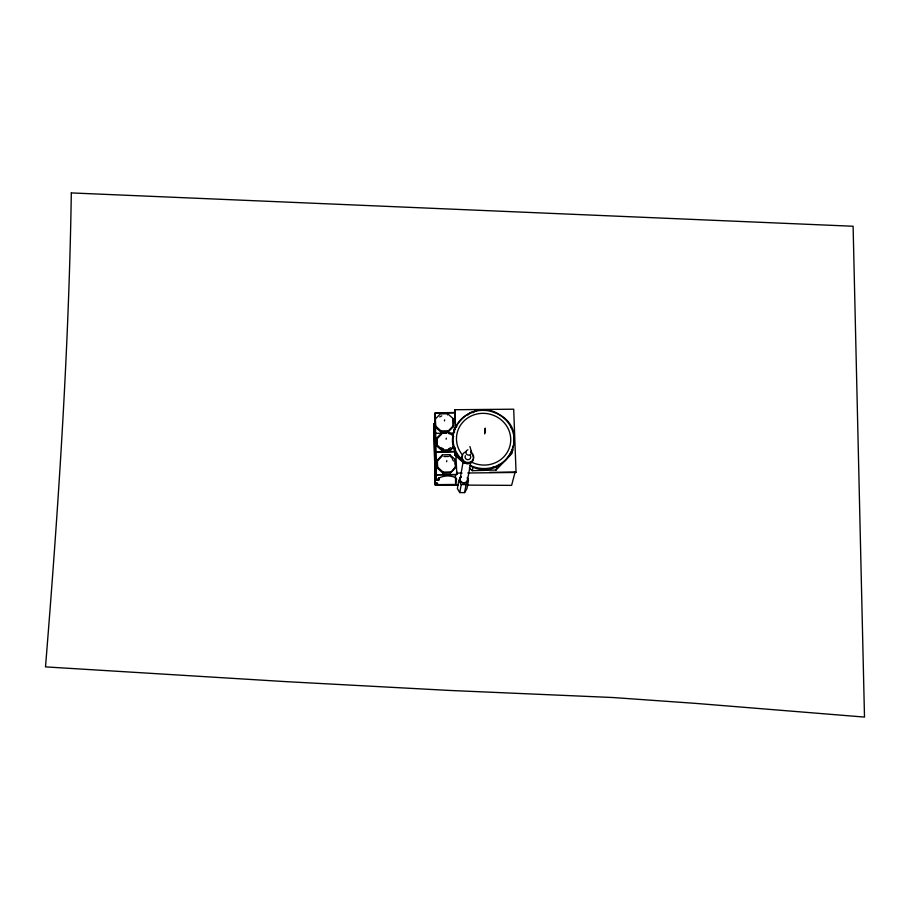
<?xml version="1.0" encoding="UTF-8"?>
<svg xmlns="http://www.w3.org/2000/svg" width="910" height="910" viewBox="0 0 910 910"><rect width="100%" height="100%" fill="white"/><g stroke="black" fill="none" stroke-linecap="round" stroke-linejoin="round"><path stroke-width="1.36" d="M469.901 446.537L471.437 451.701M435.344 419.055L435.515 427.29L440.952 432.136L448.3 431.909L453.248 426.767L453.43 425.584L453.078 418.532L447.652 413.709L440.303 413.925L435.344 419.055L435.515 427.29M435.674 432.716L436.39 474.872L456.854 474.611L456.752 471.642M454.022 446.571L449.881 450.882L442.51 451.11L437.062 446.253L436.732 439.155L436.88 437.994L441.862 432.819L449.233 432.603L453.772 436.641M454.92 451.451L435.833 452.134L454.863 451.815M437.062 446.253L436.88 437.994M440.952 432.136L441.1 430.965L435.662 426.119M437.221 461.211L437.369 460.085L442.374 454.875L449.767 454.647L455.239 459.527L455.398 467.786L450.416 473.018L443.022 473.245L437.551 468.354L437.221 461.211L442.214 456.001L442.374 454.875M441.862 432.819L441.703 433.99L436.732 439.155M458.378 484.655L435.219 484.916L433.82 423.889L435.219 484.916L457.855 485.053M435.253 484.666L455.637 484.438L456.422 479.775A12.649 3.64 -1.5 0 0 447.72 475.885A10.761 3.094 -1.5 0 0 438.916 479.979L435.89 480.014L436.618 474.554M437.551 468.354L437.369 460.085M444.489 420.898L444.626 419.84M442.51 451.11L442.67 449.972L437.209 445.092M447.481 414.914L447.652 413.709M446.162 439.212L446.31 438.154M448.3 431.909L448.471 430.737L453.43 425.584M443.022 473.245L443.181 472.142L437.699 467.239M449.062 433.774L449.233 432.603M446.628 461.745L446.799 460.631M453.078 418.532L453.248 426.767M449.881 450.882L453.373 446.287M449.767 454.647L449.585 455.774L452.315 458.219M453.965 431.317L454.317 428.951L456.786 426.437M450.416 473.018L455.58 466.671M464.089 463.338L454.807 455.08L455.193 447.97M455.239 459.527L455.227 464.225M467.285 477.432A3.97 3.799 10.3 0 1 466.113 482.425A3.97 3.799 10.3 0 1 460.801 481.652A3.97 3.799 10.3 0 1 461.063 476.522L458.776 480.525L457.377 488.602L459.789 492.594L464.578 492.628L466.932 488.67L468.457 480.594L466.068 484.609L464.578 492.628M460.21 478.455L463.372 460.323M459.789 492.594L461.222 484.564L458.776 480.525M467.501 480.07L470.629 463.372M512.774 449.46L511.943 453.521L496.075 470.026L472.347 470.686L472.984 467.319L472.347 466.75M484.655 433.933L485.098 431.693M496.075 470.026L496.849 466.659L499.146 464.271M455.205 429.452L454.659 409.727L513.695 409.193L516.05 472.449L515.094 472.097L511.613 485.371L467.763 485.11M435.424 462.701L435.48 463.816L436.39 464.123M434.514 424.333L434.536 425.698M512.228 450.677L512.808 450.075M468.024 414.937L470.334 412.571L473.962 412.48M436.277 482.698C434.115 484.564 439.075 484.973 437.232 482.778M435.333 442.772L435.014 444.171L436.356 444.285M455.899 454.807L456.831 474.531L436.607 474.701M439.701 416.905L441.76 415.87M443.875 456.536L448.539 456.49M435.469 425.732L434.343 424.765M443.181 472.142L450.598 471.903M441.1 430.965L448.471 430.737M442.67 449.972L450.052 449.745M472.984 467.319L473.632 467.308M493.186 466.762L496.849 466.659M493.345 411.98L494.619 412.526M489.648 472.381L515.094 472.097M456.388 473.12L462.075 473.052M467.751 472.995L516.05 472.449M435.662 433.342L446.389 433.24M449.062 433.217L453.089 433.171M449.017 433.581L453.032 433.547M454.659 409.727L455.148 412.833L435.128 413.026C434.115 418.498 435.97 429.463 434.923 439.564L436.55 439.541M461.222 484.564L466.068 484.609M436.299 439.553L435.503 439.029M469.981 465.727C503.128 483.949 533.408 433.57 499.317 414.528C469.492 395.236 434.195 438.222 463.361 461.415M435.378 420.511L434.98 419.931M511.079 427.017L511.602 428.257M469.253 467.933L472.347 470.686M434.923 439.564L435.207 438.472L435.89 480.014M452.384 459.072L453.51 461.074M438.199 478.478L437.517 479.775L436.39 479.024M454.317 428.951L454.477 432.387M454.42 446.617L454.807 455.08M455.444 423.867L455.148 412.526L435.151 412.867L435.617 433.717M455.409 475.964L455.637 484.438M438.859 477.648L438.916 479.979M467.399 478.216A3.731 3.572 10.3 0 1 465.601 482.448A3.731 3.572 10.3 0 1 460.915 481.413A3.731 3.572 10.3 0 1 461.086 476.829M469.48 462.883A3.856 3.674 10.3 0 1 468.57 463.281M467.581 463.44A3.856 3.674 10.3 0 1 465.636 463.008M464.805 462.451A3.856 3.674 10.3 0 1 464.157 461.711M462.235 454.75A27.186 25.821 11.4 0 1 476.158 414.198A27.186 25.821 11.4 0 1 510.578 442.533A27.186 25.821 11.4 0 1 470.709 461.723M461.609 459.277A30.599 29.063 11.4 0 1 472.734 412.014A30.599 29.063 11.4 0 1 514.059 441.327A30.599 29.063 11.4 0 1 470.231 465.385M472.62 455.375A5.835 5.562 10.3 0 1 471.528 462.451A5.835 5.562 10.3 0 1 464.043 462.53A5.835 5.562 10.3 0 1 462.542 455.489M470.663 452.134A5.847 5.574 10.3 0 1 472.131 460.892A5.847 5.574 10.3 0 1 462.917 459.834A5.847 5.574 10.3 0 1 466.216 451.622M470.288 455.626A2.821 2.684 10.3 0 1 469.742 459.038A2.821 2.684 10.3 0 1 466.125 459.061A2.821 2.684 10.3 0 1 465.42 455.66M471.141 451.053A2.844 2.707 10.3 0 1 469.969 454.875A2.844 2.707 10.3 0 1 466.068 453.362A2.844 2.707 10.3 0 1 467.911 449.813M450.632 447.709A7.928 7.542 8 0 1 448.448 448.812M443.545 448.858A7.928 7.542 8 0 1 441.316 447.811M485.383 429.907L485.28 431.727L485.189 428.121L485.28 432.625L485.383 429.907M71.31 192.92C68.887 351.18 58.251 509.168 45.5 666.882L286.149 681.647L449.074 690.417L612.896 697.526L695.661 703.385L864.5 717.08L853.102 226.249L71.31 192.92"/></g></svg>
